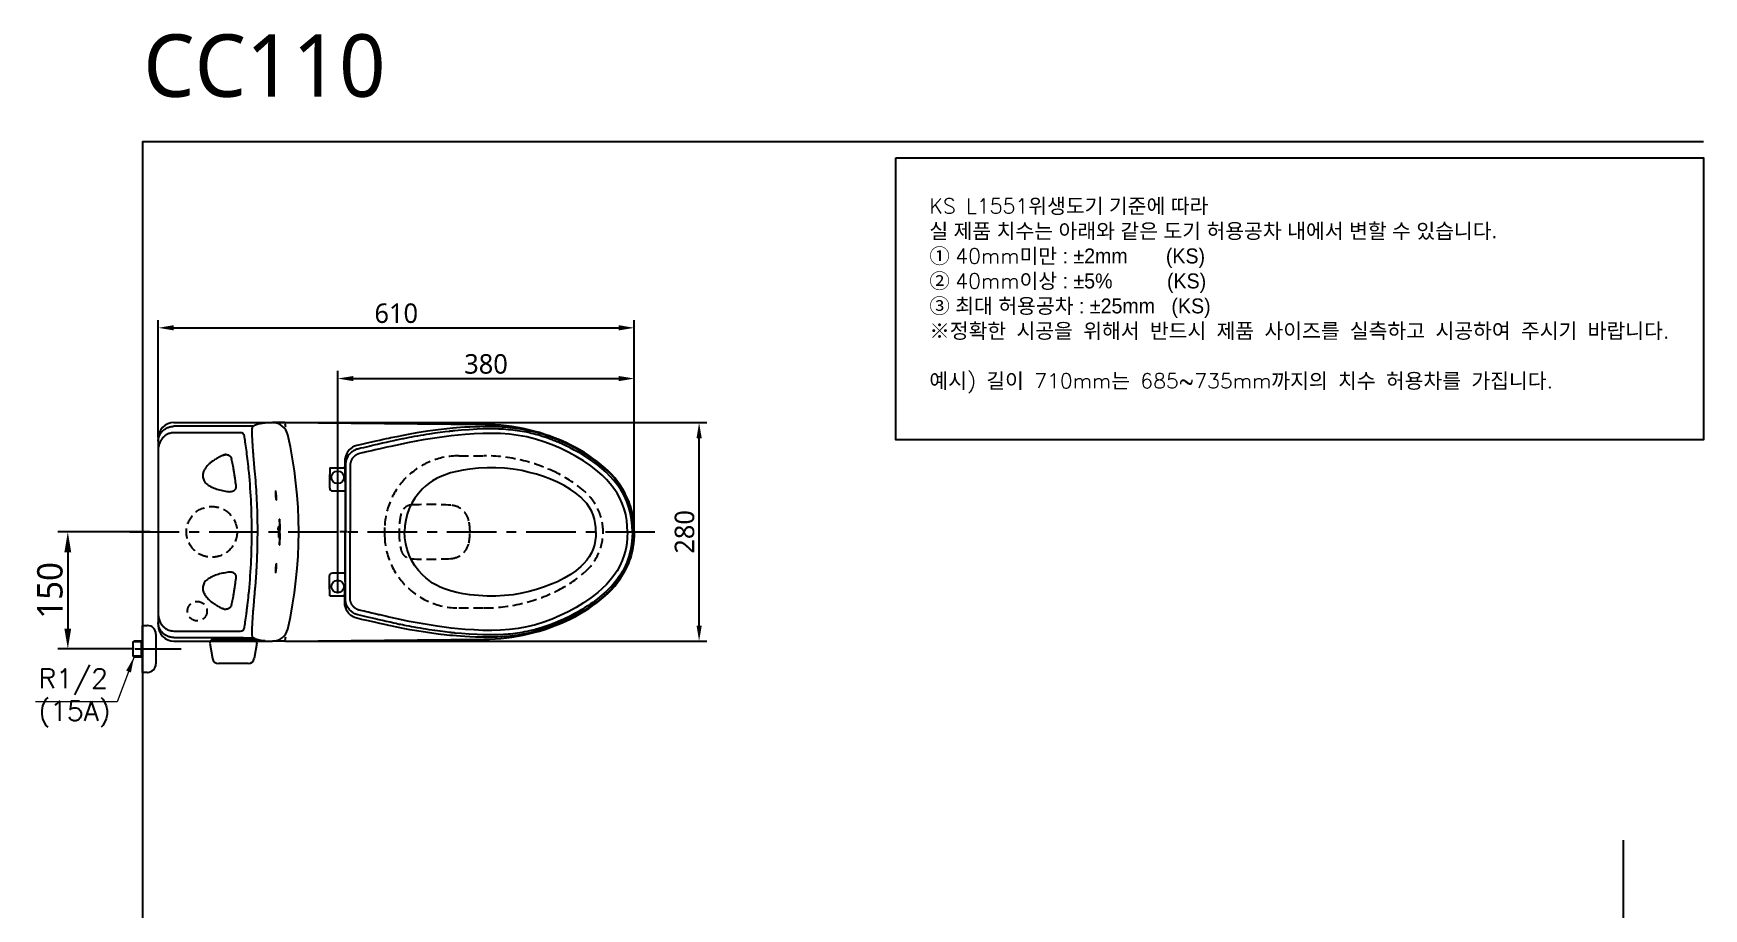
# Model space of a CAD drawing. Header units: millimetres. Extents: x -437 to 1759, y 174 to 2418.
# Drawn here: x -380 to 1759, y 1296 to 2418 of the extents above; entities that cross this region are included whole.
import ezdxf

# ---------------------------------------------------------------- set-up
doc = ezdxf.new("R2010")
doc.units = ezdxf.units.MM
doc.linetypes.add('CENTER', pattern=[50.8, 31.75, -6.35, 6.35, -6.35])
doc.linetypes.add('HIDDEN', pattern=[0.375, 0.25, -0.125])
for name, color, linetype in [('1', 1, 'Continuous'), ('2', 2, 'Continuous'), ('3', 3, 'Continuous'), ('4', 4, 'Continuous'), ('6', 6, 'Continuous'), ('CEN', 1, 'CENTER'), ('CENTER', 2, 'CENTER'), ('FAUCET', 4, 'Continuous')]:
    doc.layers.add(name, color=color, linetype=linetype)
doc.styles.add('GHS', font='romans', dxfattribs={"bigfont": 'ghs'})
doc.styles.add('ROMANS', font='romans', dxfattribs={"height": 10.144927})
doc.styles.get("Standard").update_dxf_attribs({"font": 'NanumGothic.ttf'})
doc.dimstyles.new('ISO-25', dxfattribs={"dimtxt": 20, "dimasz": 20, "dimexe": 3, "dimexo": 1, "dimgap": 5, "dimtad": 1, "dimtoh": 1, "dimdec": 0, "dimtxsty": 'Standard', "dimcen": 0, "dimclrd": 3, "dimclre": 3, "dimclrt": 2, "dimadec": 0, "dimazin": 0, "dimtfac": 1, "dimtdec": 0, "dimtmove": 0, "dimatfit": 3, "dimfxl": 0, "dimarcsym": 0})
doc.dimstyles.get("Standard").update_dxf_attribs({"dimtxt": 2.5, "dimasz": 2, "dimexe": 2, "dimexo": 1, "dimgap": 1.5, "dimtad": 1, "dimdec": 0, "dimlfac": 10, "dimrnd": 0.5, "dimzin": 0, "dimdsep": 46, "dimtxsty": 'Standard', "dimcen": 0, "dimclrt": 2, "dimadec": 0, "dimazin": 0, "dimtfac": 1, "dimtdec": 0, "dimtmove": 0, "dimatfit": 3, "dimfxl": 0, "dimtolj": 1, "dimtzin": 0, "dimarcsym": 0})

# ---------------------------------------------------------------- blocks, each defined once
blk = doc.blocks.new('*D32')
at = {"color": 3, "lineweight": -2}
for p, q in [((-231.1, 1778.9), (-349.4, 1778.9)), ((-336.4, 1752.9), (-336.4, 1654.9)), ((-251.6, 1628.9), (-349.4, 1628.9))]:
    blk.add_line(p, q, dxfattribs=at)
at = {"color": 3}
for points in [[(-340.8, 1752.9), (-332.1, 1752.9), (-336.4, 1778.9)], [(-340.8, 1654.9), (-332.1, 1654.9), (-336.4, 1628.9)]]:
    blk.add_solid(points, dxfattribs=at)
at = {"layer": 'Defpoints', "color": 0}
for p in [(-229.8, 1778.9), (-336.4, 1628.9), (-250.3, 1628.9)]:
    blk.add_point(p, dxfattribs=at)
at = {"color": 2, "insert": (-359.2, 1703.9), "char_height": 32.5, "attachment_point": 5, "rotation": 90}
blk.add_mtext('150', dxfattribs=at)
blk = doc.blocks.new('*D49')
at = {"layer": '3', "color": 3, "lineweight": -2}
for p, q in [((9.4, 1701.9), (9.4, 1985.4)), ((29.4, 1975.4), (369.4, 1975.4)), ((389.4, 1779.9), (389.4, 1985.4))]:
    blk.add_line(p, q, dxfattribs=at)
at = {"layer": '3', "color": 3}
for points in [[(29.4, 1978.7), (29.4, 1972.1), (9.4, 1975.4)], [(369.4, 1978.7), (369.4, 1972.1), (389.4, 1975.4)]]:
    blk.add_solid(points, dxfattribs=at)
at = {"layer": 'Defpoints', "color": 0}
for p in [(389.4, 1975.4), (389.4, 1778.9), (9.4, 1700.9)]:
    blk.add_point(p, dxfattribs=at)
at = {"layer": '3', "color": 2, "insert": (199.4, 1994), "char_height": 25, "attachment_point": 5}
blk.add_mtext('380', dxfattribs=at)
blk = doc.blocks.new('*D50')
at = {"layer": '3', "color": 3, "lineweight": -2}
for p, q in [((-220.6, 1899.9), (-220.6, 2050.4)), ((-200.6, 2040.4), (369.4, 2040.4)), ((389.4, 1779.9), (389.4, 2050.4))]:
    blk.add_line(p, q, dxfattribs=at)
at = {"layer": '3', "color": 3}
for points in [[(-200.6, 2043.8), (-200.6, 2037.1), (-220.6, 2040.4)], [(369.4, 2043.8), (369.4, 2037.1), (389.4, 2040.4)]]:
    blk.add_solid(points, dxfattribs=at)
at = {"layer": 'Defpoints', "color": 0}
for p in [(389.4, 2040.4), (-220.6, 1898.9), (389.4, 1778.9)]:
    blk.add_point(p, dxfattribs=at)
at = {"layer": '3', "color": 2, "insert": (84.4, 2059), "char_height": 25, "attachment_point": 5}
blk.add_mtext('610', dxfattribs=at)
blk = doc.blocks.new('*D52')
at = {"layer": '3', "color": 3, "lineweight": -2}
for p, q in [((-73.1, 1918.9), (482.4, 1918.9)), ((472.4, 1658.9), (472.4, 1898.9)), ((-57.4, 1638.9), (482.4, 1638.9))]:
    blk.add_line(p, q, dxfattribs=at)
at = {"layer": '3', "color": 3}
for points in [[(469.1, 1898.9), (475.8, 1898.9), (472.4, 1918.9)], [(469.1, 1658.9), (475.8, 1658.9), (472.4, 1638.9)]]:
    blk.add_solid(points, dxfattribs=at)
at = {"layer": 'Defpoints', "color": 0}
for p in [(-74.1, 1918.9), (472.4, 1918.9), (-58.4, 1638.9)]:
    blk.add_point(p, dxfattribs=at)
at = {"layer": '3', "color": 2, "insert": (453.8, 1778.9), "char_height": 25, "attachment_point": 5, "rotation": 90}
blk.add_mtext('280', dxfattribs=at)
blk = doc.blocks.new('A$C70F92199')
at = {"color": 2}
for p, q in [((0.3, 216.9), (0, 200.4)), ((0.3, 216.9), (5.3, 216.9)), ((5.3, 216.9), (11.2, 216.9)), ((5.3, 216.9), (11.2, 216.9)), ((11.2, 216.9), (17.4, 216.9)), ((11.2, 216.9), (17.4, 216.9)), ((18, 216.9), (17.4, 216.9)), ((19.5, 224), (19.5, 202.1)), ((0, 200.4), (0.2, 191.4)), ((20.1, 202), (19.5, 202.1)), ((20.3, 199), (20.3, 134.9)), ((4.2, 187.4), (11.2, 187.4)), ((4.2, 187.4), (11.2, 187.4)), ((11.2, 187.4), (20.3, 187.4)), ((11.2, 187.4), (20.3, 187.4)), ((20.3, 70.9), (20.3, 134.9)), ((0, 69.4), (0.2, 78.5)), ((0.3, 52.9), (0, 69.4)), ((4.2, 82.4), (11.2, 82.4)), ((4.2, 82.4), (11.2, 82.4)), ((11.2, 82.4), (20.3, 82.4)), ((11.2, 82.4), (20.3, 82.4)), ((20.1, 67.9), (19.5, 67.8)), ((19.5, 45.9), (19.5, 67.7)), ((0.3, 52.9), (5.3, 52.9)), ((5.3, 52.9), (11.2, 52.9)), ((5.3, 52.9), (11.2, 52.9)), ((11.2, 52.9), (17.4, 52.9)), ((11.2, 52.9), (17.4, 52.9)), ((18, 52.9), (17.4, 52.9))]:
    blk.add_line(p, q, dxfattribs=at)
for points in [[(187, 269.6), (179.9, 269.4), (173.5, 269), (167.8, 268.6), (162.7, 268.2), (158.2, 267.8), (154.4, 267.5), (150.6, 267.1), (146.9, 266.7), (143.2, 266.3), (139.4, 265.8), (125.7, 264), (111.9, 261.8), (103.2, 260.3), (94.6, 258.7), (86.3, 257), (78.6, 255.4), (75.9, 254.8), (72.7, 254.1), (68.9, 253.3), (64.4, 252.3), (59.4, 251.1), (53.9, 249.9), (47.8, 248.5), (41.2, 247), (34.9, 245.5)], [(388.2, 134.9), (387.9, 142.7), (387.1, 150.5), (385.7, 158.4), (383.7, 166.2), (382.4, 170.2), (380.9, 174.1), (379.3, 177.9), (377.4, 181.7), (375.4, 185.5), (373.2, 189.1), (370.8, 192.7), (368.2, 196.2), (364, 201.4), (359.4, 206.5), (354.4, 211.4), (349.1, 216.2), (343.4, 220.8), (337.4, 225.3), (334.5, 227.3), (331.1, 229.5), (327.4, 232), (323.2, 234.5), (318.7, 237.2), (313.6, 239.9), (308.3, 242.7), (300.4, 246.5), (293.1, 249.8), (291.5, 250.4), (290, 251.1), (288.5, 251.7), (287.1, 252.3), (285.6, 252.8), (284.2, 253.4), (282.9, 253.9), (277.6, 255.8), (272.7, 257.4), (268.2, 258.8), (264.1, 259.9), (261.2, 260.7), (258.6, 261.3), (256.2, 261.9), (252.9, 262.6), (249.9, 263.2), (246.9, 263.7), (243.9, 264.2), (240.9, 264.7), (238, 265.1), (235, 265.5), (232, 265.8), (229, 266), (222.9, 266.5), (216.6, 266.8), (210.1, 266.9), (203.4, 267), (196.6, 266.9), (189.2, 266.6), (179.1, 266), (169.2, 265.3), (160.5, 264.5), (159.6, 264.4), (158.6, 264.3), (157.6, 264.2), (156.7, 264.1), (155.7, 264), (154.7, 263.9), (153.8, 263.8), (148.2, 263.1), (141.9, 262.3), (135.1, 261.4), (127.6, 260.3), (124, 259.7), (120.3, 259.1), (116.5, 258.5), (112.6, 257.8), (108.5, 257.1), (105, 256.4), (102.2, 255.9), (98.9, 255.2), (96.4, 254.7), (94.7, 254.4), (93.6, 254.2), (91.5, 253.8), (89.5, 253.3), (87.7, 253), (85.6, 252.5), (82.7, 251.9)], [(381.9, 134.9), (381.6, 142.4), (380.9, 149.8), (379.6, 157.2), (377.7, 164.4), (375.2, 171.4), (372.2, 178.2), (368.6, 184.7), (364.4, 190.8), (359.8, 196.7), (354.8, 202.3), (349.5, 207.6), (343.8, 212.5), (334.9, 219.5), (325.6, 225.9), (315.9, 231.8), (306, 237.2), (295.7, 242.1), (285.3, 246.6), (274.7, 250.6), (263.9, 253.9), (252.9, 256.7), (241.8, 258.7), (230.6, 260.1), (219.3, 260.9), (208, 261.2), (196.6, 261), (185.3, 260.6), (174, 259.8), (155.9, 258), (137.9, 255.7), (120.1, 252.9), (102.3, 249.6), (84.7, 245.9)], [(390.5, 134.9), (390.4, 139.5), (390.1, 145.1), (389.6, 150.1), (388.9, 154.6), (388.1, 158.4), (387.4, 161.7), (386.5, 165), (385.6, 168.1), (384.5, 171.2), (383.4, 174.4), (380.2, 181.4), (376.5, 188.3), (372.2, 194.8), (367.5, 200.9), (361.6, 207.6), (355.3, 213.9), (348.6, 219.7), (341.6, 225.2), (334.4, 230.3), (326.9, 235.1), (319.3, 239.6), (308.3, 245.5), (297.1, 250.8), (285.6, 255.5), (273.9, 259.7), (261.9, 263.1), (255.1, 264.7), (248.3, 266.1), (241.4, 267.2), (234.7, 268.1), (228.4, 268.8), (226.2, 269), (224, 269.1), (221.4, 269.3), (218.3, 269.5), (214.7, 269.6), (210.7, 269.8), (205.3, 269.9), (199.3, 269.9), (192.7, 269.8), (187, 269.6)], [(25.1, 240), (24.2, 239), (23.4, 237.8), (22.5, 236.4), (21.7, 234.8), (20.8, 232.4), (20.1, 229.6), (19.9, 228.4)], [(36.4, 241.2), (35.1, 240.8), (33.8, 240.4), (32.5, 239.8), (31.2, 239.2), (29.9, 238.4), (29, 237.8), (28.2, 237.1), (27.3, 236.4), (26.5, 235.5), (25.6, 234.6), (24.8, 233.6), (23.7, 232), (22.6, 230), (21.6, 227.5), (20.9, 224.8), (20.5, 222.5), (20.5, 220.7)], [(25.5, 240.4), (25.1, 240)], [(28.9, 243.1), (27.2, 241.9), (25.5, 240.4)], [(34.9, 245.5), (32.2, 244.7), (29.6, 243.5), (28.9, 243.1)], [(82.7, 251.9), (77.9, 250.8), (72.8, 249.7), (67.8, 248.5), (61.4, 247), (58.6, 246.4), (55.1, 245.6), (51.1, 244.6), (47.2, 243.7), (43.5, 242.8), (40.2, 242.1), (36.4, 241.2)], [(84.7, 245.9), (82.5, 245.4), (80.6, 245), (78.5, 244.5), (76.1, 244), (73.4, 243.4), (71.7, 243), (69.9, 242.6), (68.3, 242.2), (66.6, 241.8), (65, 241.4), (63, 241), (58.7, 240), (54.2, 238.9), (49.5, 237.9), (47.6, 237.4), (45.7, 237), (44.3, 236.7), (42.1, 236.1), (40.1, 235.7), (38.6, 235.3)], [(17.4, 216.9), (17.8, 216.9), (18.4, 216.9), (19.1, 216.9), (19.5, 216.9)], [(17.4, 216.9), (17.8, 216.9), (18.4, 216.9), (19.1, 216.9), (19.5, 216.9)], [(19.6, 226.5), (19.5, 225.3)], [(19.5, 225.3), (19.5, 224.4)], [(19.5, 224.4), (19.5, 224)], [(19.9, 228.4), (19.6, 226.5)], [(20.5, 220.7), (20.5, 215.3)], [(26.6, 215.2), (26.6, 213.2), (26.6, 211.1), (26.6, 208.8), (26.6, 206.8), (26.6, 204.9), (26.6, 202.7), (26.6, 200.1), (26.6, 197.5), (26.6, 195.4), (26.6, 193.4), (26.6, 191.3), (26.6, 189.1), (26.6, 187.2), (26.6, 185.3), (26.6, 182.4), (26.6, 179.6), (26.6, 177.3), (26.6, 176.4), (26.6, 175.5), (26.6, 174.7), (26.5, 174), (26.5, 173.2), (26.5, 172.5), (26.5, 171.5), (26.5, 169.8), (26.5, 168.1), (26.5, 166.8), (26.5, 164.8), (26.5, 162.9), (26.5, 160.9), (26.5, 158.8), (26.5, 155.8), (26.5, 152.9), (26.5, 149.9), (26.4, 146.5), (26.4, 142.6), (26.4, 138.8), (26.4, 134.9)], [(341.3, 134.9), (341.1, 140.5), (340.6, 146), (339.5, 151.5), (337.9, 156.8), (335.7, 161.9), (332.9, 166.7), (329.7, 171.2), (326.1, 175.4), (322.1, 179.3), (315.7, 184.7), (308.9, 189.5), (300.7, 194.4), (292.1, 198.7), (283.3, 202.4), (274.3, 205.8), (265.2, 208.8), (255.9, 211.3), (246.6, 213.5), (235.5, 215.4), (224.4, 216.6), (213.2, 217.1), (202.1, 217.1), (190.9, 216.5), (179.7, 215.4), (171.4, 214.2), (163.2, 212.6), (155.1, 210.5), (147.2, 207.9), (142, 205.7), (137, 203.3), (132.2, 200.5), (127.6, 197.3), (123.3, 193.9), (119.2, 190.1)], [(20.3, 199), (20.3, 199.4), (20.3, 199.8), (20.3, 200.3), (20.3, 200.7), (20.3, 201.1), (20.2, 201.5), (20.2, 201.7), (20.1, 201.9), (20.1, 202), (20.1, 202)], [(0.2, 191.4), (0.3, 190.4), (0.6, 189.7), (1.4, 188.6), (2.7, 187.7), (4.2, 187.4)], [(119.2, 190.1), (114, 184.4), (109.4, 178.3), (105.4, 171.8), (102.2, 164.8), (99.6, 157.6), (97.8, 150.2), (96.7, 142.6), (96.3, 134.9)], [(119.2, 190.1), (119.2, 190.1), (119.2, 190.1)], [(26.6, 54.7), (26.6, 56.7), (26.6, 58.8), (26.6, 61), (26.6, 63.1), (26.6, 65), (26.6, 67.2), (26.6, 69.8), (26.6, 72.4), (26.6, 74.5), (26.6, 76.5), (26.6, 78.6), (26.6, 80.7), (26.6, 82.7), (26.6, 84.6), (26.6, 87.5), (26.6, 90.2), (26.6, 92.6), (26.6, 93.5), (26.6, 94.4), (26.6, 95.2), (26.5, 95.9), (26.5, 96.7), (26.5, 97.4), (26.5, 98.3), (26.5, 100.1), (26.5, 101.8), (26.5, 103.1), (26.5, 105.1), (26.5, 107), (26.5, 109), (26.5, 111), (26.5, 114.1), (26.5, 117), (26.5, 120), (26.4, 123.4), (26.4, 127.3), (26.4, 131.1), (26.4, 134.9)], [(388.2, 134.9), (387.9, 127.2), (387.1, 119.4), (385.7, 111.5), (383.7, 103.6), (382.4, 99.7), (380.9, 95.8), (379.3, 92), (377.4, 88.2), (375.4, 84.4), (373.2, 80.8), (370.8, 77.2), (368.2, 73.7), (364, 68.5), (359.4, 63.4), (354.4, 58.5), (349.1, 53.7), (343.4, 49.1), (337.4, 44.6), (334.5, 42.6), (331.1, 40.3), (327.4, 37.9), (323.2, 35.4), (318.7, 32.7), (313.6, 29.9), (308.3, 27.2), (300.4, 23.3), (293.1, 20.1), (291.5, 19.4), (290, 18.8), (288.5, 18.2), (287.1, 17.6), (285.6, 17.1), (284.2, 16.5), (282.9, 16), (277.6, 14.1), (272.7, 12.5), (268.2, 11.1), (264.1, 10), (261.2, 9.2), (258.6, 8.5), (256.2, 8), (252.9, 7.3), (249.9, 6.7), (246.9, 6.1), (243.9, 5.6), (240.9, 5.2), (238, 4.8), (235, 4.4), (232, 4.1), (229, 3.8), (222.9, 3.4), (216.6, 3.1), (210.1, 2.9), (203.4, 2.9), (196.6, 3), (189.2, 3.3), (179.1, 3.8), (169.2, 4.6), (160.5, 5.4), (159.6, 5.5), (158.6, 5.6), (157.6, 5.7), (156.7, 5.8), (155.7, 5.9), (154.7, 6), (153.8, 6.1), (148.2, 6.8), (141.9, 7.6), (135.1, 8.5), (127.6, 9.6), (124, 10.2), (120.3, 10.8), (116.5, 11.4), (112.6, 12.1), (108.5, 12.8), (105, 13.5), (102.2, 14), (98.9, 14.6), (96.4, 15.1), (94.7, 15.5), (93.6, 15.7), (91.5, 16.1), (89.5, 16.5), (87.7, 16.9), (85.6, 17.4), (82.7, 18)], [(381.9, 134.9), (381.6, 127.5), (380.9, 120), (379.6, 112.7), (377.7, 105.5), (375.2, 98.5), (372.2, 91.7), (368.6, 85.2), (364.4, 79), (359.8, 73.2), (354.8, 67.6), (349.5, 62.3), (343.8, 57.4), (334.9, 50.4), (325.6, 44), (315.9, 38.1), (306, 32.7), (295.7, 27.8), (285.3, 23.3), (274.7, 19.3), (263.9, 15.9), (252.9, 13.2), (241.8, 11.2), (230.6, 9.8), (219.3, 9), (208, 8.7), (196.6, 8.8), (185.3, 9.3), (174, 10.1), (155.9, 11.8), (137.9, 14.2), (120.1, 17), (102.3, 20.3), (84.7, 24)], [(119.2, 79.8), (114, 85.4), (109.4, 91.6), (105.4, 98.1), (102.2, 105), (99.6, 112.3), (97.8, 119.7), (96.7, 127.3), (96.3, 134.9)], [(341.3, 134.9), (341.1, 129.4), (340.6, 123.8), (339.5, 118.4), (337.9, 113.1), (335.7, 108), (332.9, 103.2), (329.7, 98.7), (326.1, 94.5), (322.1, 90.6), (315.7, 85.2), (308.9, 80.4), (300.7, 75.5), (292.1, 71.2), (283.3, 67.5), (274.3, 64.1), (265.2, 61.1), (255.9, 58.6), (246.6, 56.4), (235.5, 54.5), (224.4, 53.3), (213.2, 52.8), (202.1, 52.8), (190.9, 53.4), (179.7, 54.5), (171.4, 55.7), (163.2, 57.3), (155.1, 59.4), (147.2, 62), (142, 64.2), (137, 66.6), (132.2, 69.4), (127.6, 72.6), (123.3, 76), (119.2, 79.8)], [(390.5, 134.9), (390.4, 130.4), (390.1, 124.8), (389.6, 119.8), (388.9, 115.3), (388.1, 111.5), (387.4, 108.2), (386.5, 104.9), (385.6, 101.8), (384.5, 98.7), (383.4, 95.5), (380.2, 88.5), (376.5, 81.6), (372.2, 75.1), (367.5, 68.9), (361.6, 62.3), (355.3, 56), (348.6, 50.2), (341.6, 44.7), (334.4, 39.6), (326.9, 34.8), (319.3, 30.3), (308.3, 24.4), (297.1, 19.1), (285.6, 14.4), (273.9, 10.2), (261.9, 6.8), (255.1, 5.2), (248.3, 3.8), (241.4, 2.7), (234.7, 1.8), (228.4, 1.1), (226.2, 0.9), (224, 0.8), (221.4, 0.6), (218.3, 0.4), (214.7, 0.2), (210.7, 0.1), (205.3, 0), (199.3, 0), (192.7, 0.1), (187, 0.2)], [(0.2, 78.5), (0.3, 79.5), (0.6, 80.2), (1.4, 81.3), (2.7, 82.2), (4.2, 82.4)], [(20.3, 70.9), (20.3, 70.5), (20.3, 70), (20.3, 69.6), (20.3, 69.1), (20.3, 68.7), (20.2, 68.4), (20.2, 68.2), (20.1, 68), (20.1, 67.9), (20.1, 67.9)], [(119.2, 79.8), (119.2, 79.8), (119.2, 79.8)], [(17.4, 52.9), (17.8, 52.9), (18.4, 52.9), (19.1, 52.9), (19.5, 52.9)], [(17.4, 52.9), (17.8, 52.9), (18.4, 52.9), (19.1, 52.9), (19.5, 52.9)], [(19.5, 45.5), (19.5, 45.9)], [(19.5, 44.6), (19.5, 45.5)], [(19.6, 43.4), (19.5, 44.6)], [(19.9, 41.5), (19.6, 43.4)], [(20.5, 49.2), (20.5, 54.6)], [(36.4, 28.7), (35.1, 29.1), (33.8, 29.5), (32.5, 30.1), (31.2, 30.7), (29.9, 31.5), (29, 32.1), (28.2, 32.8), (27.3, 33.5), (26.5, 34.4), (25.6, 35.3), (24.8, 36.3), (23.7, 37.9), (22.6, 39.9), (21.6, 42.4), (20.9, 45.1), (20.5, 47.3), (20.5, 49.2)], [(25.1, 29.9), (24.2, 30.9), (23.4, 32.1), (22.5, 33.5), (21.7, 35), (20.8, 37.5), (20.1, 40.3), (19.9, 41.5)], [(25.5, 29.5), (25.1, 29.9)], [(28.9, 26.8), (27.2, 28), (25.5, 29.5)], [(34.9, 24.3), (32.2, 25.2), (29.6, 26.4), (28.9, 26.8)], [(187, 0.2), (179.9, 0.5), (173.5, 0.9), (167.8, 1.3), (162.7, 1.7), (158.2, 2), (154.4, 2.4), (150.6, 2.8), (146.9, 3.2), (143.2, 3.6), (139.4, 4.1), (125.7, 5.9), (111.9, 8.1), (103.2, 9.6), (94.6, 11.2), (86.3, 12.9), (78.6, 14.5), (75.9, 15.1), (72.7, 15.8), (68.9, 16.6), (64.4, 17.6), (59.4, 18.7), (53.9, 20), (47.8, 21.4), (41.2, 22.9), (34.9, 24.3)], [(82.7, 18), (77.9, 19.1), (72.8, 20.2), (67.8, 21.4), (61.4, 22.9), (58.6, 23.5), (55.1, 24.3), (51.1, 25.3), (47.2, 26.2), (43.5, 27), (40.2, 27.8), (36.4, 28.7)], [(84.7, 24), (82.5, 24.5), (80.6, 24.9), (78.5, 25.4), (76.1, 25.9), (73.4, 26.5), (71.7, 26.9), (69.9, 27.3), (68.3, 27.7), (66.6, 28.1), (65, 28.5), (63, 28.9), (58.7, 29.9), (54.2, 30.9), (49.5, 32), (47.6, 32.5), (45.7, 32.9), (44.3, 33.2), (42.1, 33.8), (40.1, 34.2), (38.6, 34.6)]]:
    blk.add_lwpolyline(points, dxfattribs=at)
for points in [[(20.5, 215.3), (20.5, 213.7), (20.5, 210.4), (20.4, 204.7), (20.4, 199.6), (20.4, 195.1), (20.4, 191.1), (20.4, 187.5), (20.4, 184.3), (20.4, 181.4), (20.4, 178.7), (20.5, 176.3), (20.5, 174.2), (20.5, 172.4), (20.5, 170.6), (20.5, 168.8), (20.5, 166.8), (20.5, 164.4), (20.5, 161.7), (20.5, 158.8), (20.5, 155.7), (20.5, 152.2), (20.5, 148.5), (20.5, 144.4), (20.5, 139.9), (20.5, 136.6), (20.5, 134.9)], [(38.6, 235.3), (38.3, 235.2), (37.7, 235.1), (36.8, 234.8), (35.9, 234.4), (35.1, 234), (34.2, 233.5), (33.4, 233), (32.6, 232.5), (31.9, 231.8), (31.2, 231.2), (30.5, 230.5), (29.9, 229.8), (29.3, 229), (28.8, 228.2), (28.3, 227.3), (27.8, 226.4), (27.5, 225.5), (27.2, 224.6), (26.9, 223.6), (26.7, 222.6), (26.6, 221.6), (26.6, 221), (26.6, 220.7)], [(26.6, 220.7), (26.6, 220), (26.6, 218.7), (26.6, 216.9), (26.6, 215.8), (26.6, 215.2)], [(19.5, 202.1), (19.5, 202.1), (19.5, 202.1), (19.5, 202.1)], [(20.5, 54.6), (20.5, 56.2), (20.5, 59.5), (20.4, 65.2), (20.4, 70.3), (20.4, 74.8), (20.4, 78.8), (20.4, 82.3), (20.4, 85.6), (20.4, 88.5), (20.4, 91.1), (20.5, 93.6), (20.5, 95.7), (20.5, 97.5), (20.5, 99.3), (20.5, 101.1), (20.5, 103.1), (20.5, 105.5), (20.5, 108.1), (20.5, 111), (20.5, 114.2), (20.5, 117.6), (20.5, 121.4), (20.5, 125.5), (20.5, 130), (20.5, 133.2), (20.5, 134.9)], [(19.5, 67.7), (19.5, 67.7), (19.5, 67.7), (19.5, 67.8)], [(26.6, 49.2), (26.6, 49.9), (26.6, 51.2), (26.6, 53), (26.6, 54.1), (26.6, 54.7)], [(38.6, 34.6), (38.3, 34.6), (37.7, 34.8), (36.8, 35.1), (35.9, 35.5), (35.1, 35.9), (34.2, 36.3), (33.4, 36.9), (32.6, 37.4), (31.9, 38), (31.2, 38.7), (30.5, 39.4), (29.9, 40.1), (29.3, 40.9), (28.8, 41.7), (28.3, 42.6), (27.8, 43.5), (27.5, 44.4), (27.2, 45.3), (26.9, 46.3), (26.7, 47.2), (26.6, 48.2), (26.6, 48.9), (26.6, 49.2)]]:
    blk.add_open_spline(points, degree=3, dxfattribs=at)
at = {"layer": 'CEN', "color": 2, "ltscale": 20}
blk.add_line((22.9, 134.9), (13.3, 134.9), dxfattribs=at)

msp = doc.modelspace()

# ---------------------------------------------------------------- linework, layer by layer
at = {"layer": '1', "color": 7, "linetype": 'Continuous'}
for p, q in [((-66.1, 1785.5), (-66.3, 1785.5)), ((-65.4, 1795.4), (-65.6, 1795.4)), ((-66.3, 1772.3), (-66.1, 1772.3))]:
    msp.add_line(p, q, dxfattribs=at)
at = {"layer": '1', "color": 4}
msp.add_line((-250.3, 1628.9), (-191, 1628.9), dxfattribs=at)
at = {"layer": '1', "color": 7, "linetype": 'Continuous'}
for centre, start, end in [((-115.1, 1901), 9.165, 90), ((-115.1, 1656.7), 269.9264, 350.9689)]:
    msp.add_arc(centre, 5, start, end, dxfattribs=at)
for points, weights, degree in [([(-220.6, 1895), (-219.8, 1914.2), (-200.7, 1914.2)], [0.983881397967, 0.716128169196, 1], 2), ([(-137.1, 1877.3), (-136.8, 1877.4), (-136.4, 1877.5), (-136, 1877.6)], [0.999999997041, 0.999999997139, 0.999999997228, 0.999999997306], 3), ([(-200.7, 1643.5), (-219.8, 1643.6), (-220.6, 1662.7)], [1, 0.716128220569, 0.983881397006], 2)]:
    msp.add_rational_spline(points, weights, degree=degree, dxfattribs=at)
for points, knots in [([(-200.7, 1905.9), (-201.6, 1905.9), (-203.3, 1905.8), (-205.7, 1905.2), (-207.7, 1904.5), (-209.6, 1903.6), (-211.4, 1902.5), (-213.2, 1901.1), (-215.3, 1899), (-217.4, 1896.1), (-219.2, 1892.4), (-220.3, 1888.4), (-220.6, 1885.7), (-220.6, 1884.4)], [0, 0, 0, 0, 0.08384, 0.158844, 0.225735, 0.283771, 0.350792, 0.421313, 0.496698, 0.619395, 0.750106, 0.877561, 1, 1, 1, 1]), ([(-115.1, 1906), (-117.1, 1906), (-120.7, 1906), (-125.7, 1906), (-129.8, 1906), (-133.2, 1906), (-136, 1906), (-139.9, 1906), (-144.7, 1906), (-149.5, 1906), (-152.9, 1906), (-155.4, 1906), (-158.4, 1906), (-162.1, 1906), (-166.6, 1906), (-171.8, 1905.9), (-177.9, 1905.9), (-184.8, 1905.9), (-192.5, 1905.9), (-197.8, 1905.9), (-200.7, 1905.9)], [0, 0, 0, 0, 0.068013, 0.126217, 0.174614, 0.213203, 0.244485, 0.275368, 0.348102, 0.414998, 0.442215, 0.468552, 0.502444, 0.545633, 0.598119, 0.659901, 0.730981, 0.811357, 0.90103, 1, 1, 1, 1]), ([(-97.2, 1860.7), (-97.3, 1862), (-97.5, 1864.5), (-97.8, 1868.1), (-98, 1871.4), (-98.3, 1874.4), (-98.5, 1877.1), (-98.7, 1879.5), (-99, 1884.3), (-99.5, 1891), (-100, 1898.9), (-100.2, 1905.2), (-100.2, 1909.5), (-100, 1912.2), (-99.7, 1913.8), (-99.4, 1914.2), (-99.2, 1914.4)], [0, 0, 0, 0, 0.044141, 0.085748, 0.124657, 0.160729, 0.193847, 0.223914, 0.250851, 0.381517, 0.500583, 0.627771, 0.750378, 0.833116, 0.91648, 1, 1, 1, 1]), ([(-99.2, 1914.4), (-98.5, 1914.8), (-97.2, 1915.6), (-95.2, 1916.4), (-93.3, 1917.1), (-91.5, 1917.6), (-89.9, 1918), (-88.4, 1918.2), (-86.3, 1918.5), (-84.7, 1918.6), (-83.5, 1918.7)], [0, 0, 0, 0, 0.142413, 0.27477, 0.397062, 0.509269, 0.611377, 0.70338, 0.785276, 1, 1, 1, 1]), ([(-104.7, 1859.5), (-105.1, 1864.1), (-105.6, 1868.4), (-106.6, 1876.6), (-107.1, 1880.5), (-108.1, 1887.8), (-108.6, 1891.1), (-109.4, 1897), (-109.8, 1899.6), (-110.2, 1901.8)], [0, 0, 0, 0, 0.25, 0.25, 0.5, 0.5, 0.75, 0.75, 1, 1, 1, 1]), ([(-146.8, 1872.3), (-148.3, 1871.4), (-150.7, 1869.8), (-154, 1867.2), (-156.6, 1864.8), (-159.1, 1862), (-160.4, 1860), (-161.1, 1858.9)], [0, 0, 0, 0, 0.264302, 0.438989, 0.64662, 0.799345, 1, 1, 1, 1]), ([(-137.6, 1877.1), (-137.7, 1877.1), (-138.2, 1876.9), (-139.3, 1876.4), (-140.8, 1875.6), (-142.4, 1874.8), (-143.7, 1874.1), (-144.9, 1873.4), (-145.8, 1872.9), (-146.3, 1872.6), (-146.4, 1872.6)], [0, 0, 0, 0, 0.061811, 0.169176, 0.357244, 0.558566, 0.690955, 0.817905, 0.96307, 1, 1, 1, 1]), ([(-137.9, 1877), (-137.8, 1877), (-137.6, 1877.1), (-137.5, 1877.2), (-137.4, 1877.2)], [0, 0, 0, 0, 0.427769, 1, 1, 1, 1]), ([(-124.3, 1861.2), (-124.6, 1862.5), (-125.1, 1865), (-125.9, 1868.7), (-126.5, 1871.1), (-126.8, 1872.3)], [0, 0, 0, 0, 0.332813, 0.665883, 1, 1, 1, 1]), ([(-161.1, 1858.9), (-161.5, 1858.2), (-162.1, 1857.1), (-162.8, 1855.2), (-163.4, 1853.1), (-163.6, 1850.6), (-163.1, 1846.9), (-161, 1842.5), (-156.4, 1838.5), (-150.5, 1835.4), (-143.7, 1833.1), (-137.6, 1831.7), (-132.7, 1830.8), (-130.2, 1830.5), (-129, 1830.3)], [0, 0, 0, 0, 0.040237, 0.078207, 0.113934, 0.169295, 0.222969, 0.331924, 0.448727, 0.576328, 0.713523, 0.856202, 0.933781, 1, 1, 1, 1]), ([(-121.1, 1839.5), (-121.3, 1841.3), (-121.7, 1845), (-122.4, 1850.4), (-123.3, 1855.8), (-124, 1859.4), (-124.3, 1861.2)], [0, 0, 0, 0, 0.246549, 0.495232, 0.746297, 1, 1, 1, 1]), ([(-104.7, 1698.2), (-102.1, 1723.5), (-100.6, 1752), (-100.6, 1805.7), (-102.1, 1834.3), (-104.7, 1859.5)], [0, 0, 0, 0, 0.5, 0.5, 1, 1, 1, 1]), ([(-97.2, 1697.1), (-96.9, 1699.7), (-96.4, 1704.9), (-95.7, 1712.9), (-95.1, 1720.8), (-94.6, 1728.8), (-94.1, 1736.7), (-93.8, 1744.6), (-93.5, 1755), (-93.3, 1762.9), (-93.2, 1770.8), (-93.1, 1781.4), (-93.2, 1794.6), (-93.7, 1810.5), (-94.5, 1829), (-95.7, 1844.9), (-96.6, 1855.4), (-97.2, 1860.7)], [0, 0, 0, 0, 0.051812, 0.103049, 0.153765, 0.20402, 0.253872, 0.303382, 0.352612, 0.401622, 0.450475, 0.499235, 0.59715, 0.695687, 0.79535, 0.89663, 1, 1, 1, 1]), ([(-121.1, 1839.5), (-120.9, 1838.2), (-120.9, 1836.8), (-121.3, 1835), (-121.5, 1834.4), (-122, 1833.3), (-122.3, 1832.8), (-123.4, 1831.4), (-124.4, 1830.8), (-126.6, 1830.1), (-127.8, 1830.1), (-129, 1830.3)], [0, 0, 0, 0, 0.25, 0.25, 0.375, 0.375, 0.5, 0.5, 0.75, 0.75, 1, 1, 1, 1]), ([(-70.3, 1831.4), (-70.4, 1831.4), (-70.5, 1830.7), (-70.5, 1828.5), (-70.5, 1826.9), (-70.2, 1823.8), (-70, 1822.2), (-69.6, 1820), (-69.4, 1819.4), (-69.3, 1819.4)], [0, 0, 0, 0, 0.25, 0.25, 0.5, 0.5, 0.75, 0.75, 1, 1, 1, 1]), ([(-69.3, 1819.4), (-69.1, 1819.4), (-69, 1820), (-69, 1822.2), (-69, 1823.8), (-69.3, 1827), (-69.5, 1828.5), (-69.9, 1830.7), (-70.1, 1831.4), (-70.3, 1831.4)], [0, 0, 0, 0, 0.25, 0.25, 0.5, 0.5, 0.75, 0.75, 1, 1, 1, 1]), ([(-66.7, 1781.5), (-66.7, 1781.9), (-66.7, 1782.4), (-66.7, 1783.2), (-66.7, 1783.6), (-66.6, 1784.3), (-66.6, 1784.6), (-66.5, 1785.1), (-66.5, 1785.3), (-66.4, 1785.4), (-66.4, 1785.5), (-66.3, 1785.5)], [0, 0, 0, 0, 0.213743, 0.213743, 0.427468, 0.427468, 0.641491, 0.641491, 0.856303, 0.856303, 1, 1, 1, 1]), ([(-65.9, 1784.9), (-66, 1785.1), (-66, 1785.3), (-66.1, 1785.5), (-66.2, 1785.5), (-66.2, 1785.3), (-66.3, 1785.2), (-66.4, 1784.8), (-66.4, 1784.5), (-66.4, 1783.8), (-66.5, 1783.4), (-66.5, 1782.6), (-66.5, 1782.2), (-66.5, 1781.6), (-66.5, 1781.5), (-66.5, 1781.5)], [0, 0, 0, 0, 0.162132, 0.162132, 0.324257, 0.324257, 0.486453, 0.486453, 0.648271, 0.648271, 0.809429, 0.809429, 0.969938, 0.969938, 1, 1, 1, 1]), ([(-66.5, 1776.3), (-66.5, 1775.8), (-66.5, 1775.4), (-66.5, 1774.5), (-66.5, 1774.1), (-66.4, 1773.4), (-66.4, 1773.1), (-66.3, 1772.6), (-66.3, 1772.5), (-66.2, 1772.3), (-66.1, 1772.2), (-66.1, 1772.3), (-66, 1772.5), (-66, 1772.7), (-66, 1772.8), (-65.9, 1772.8)], [0, 0, 0, 0, 0.16017, 0.16017, 0.320327, 0.320327, 0.480707, 0.480707, 0.641678, 0.641678, 0.803332, 0.803332, 0.965478, 0.965478, 1, 1, 1, 1]), ([(-65.3, 1780), (-65.3, 1780.5), (-65.3, 1780.9), (-65.4, 1781.7), (-65.4, 1782.1), (-65.5, 1782.3)], [0, 0, 0, 0, 0.500029, 0.500029, 1, 1, 1, 1]), ([(-65.5, 1775.4), (-65.4, 1775.7), (-65.4, 1776), (-65.3, 1776.8), (-65.3, 1777.2), (-65.3, 1777.7)], [0, 0, 0, 0, 0.499971, 0.499971, 1, 1, 1, 1]), ([(-65.4, 1795.4), (-65.4, 1795.4), (-65.4, 1795.4), (-65.4, 1795.1), (-65.4, 1794.9), (-65.4, 1794.4), (-65.4, 1794.1), (-65.4, 1793.9)], [0, 0, 0, 0, 0.272956, 0.272956, 0.636516, 0.636516, 1, 1, 1, 1]), ([(-65.4, 1793.9), (-65.3, 1792.6), (-65.2, 1791.4), (-65, 1788.8), (-64.9, 1787.4), (-64.8, 1785.2), (-64.8, 1784.5), (-64.8, 1783), (-64.9, 1782.3), (-65, 1780.7), (-65.2, 1780.3), (-65.3, 1780)], [0, 0, 0, 0, 0.25, 0.25, 0.5, 0.5, 0.625, 0.625, 0.75, 0.75, 1, 1, 1, 1]), ([(-65.4, 1762.3), (-65.3, 1762.3), (-65.3, 1762.3), (-65.3, 1762.4), (-65.3, 1762.5), (-65.3, 1762.8), (-65.2, 1763.2), (-65.2, 1763.6), (-65.1, 1764.4), (-65.1, 1764.8), (-65, 1765.6), (-65, 1766), (-64.9, 1766.8), (-64.9, 1767.2), (-64.8, 1767.9), (-64.8, 1768.3), (-64.8, 1769), (-64.8, 1769.3), (-64.7, 1770), (-64.7, 1770.3), (-64.7, 1771), (-64.7, 1771.3), (-64.7, 1772), (-64.7, 1772.3), (-64.6, 1772.9), (-64.6, 1773.3), (-64.6, 1773.7), (-64.6, 1773.9), (-64.6, 1774.2), (-64.6, 1774.3), (-64.6, 1774.8), (-64.7, 1775.1), (-64.7, 1775.7), (-64.7, 1776), (-64.7, 1776.5), (-64.7, 1776.7), (-64.8, 1777.2), (-64.8, 1777.4), (-64.8, 1777.8), (-64.8, 1778), (-64.9, 1778.4), (-64.9, 1778.5), (-65, 1778.7), (-65, 1778.8), (-65, 1778.9)], [0, 0, 0, 0, 0.004346, 0.004346, 0.045357, 0.045357, 0.045357, 0.122931, 0.122931, 0.195691, 0.195691, 0.263881, 0.263881, 0.327787, 0.327787, 0.387763, 0.387763, 0.444219, 0.444219, 0.497642, 0.497642, 0.548597, 0.548597, 0.597735, 0.597735, 0.645707, 0.645707, 0.66942, 0.66942, 0.693046, 0.693046, 0.740194, 0.740194, 0.787242, 0.787242, 0.83412, 0.83412, 0.880803, 0.880803, 0.927447, 0.927447, 0.974433, 0.974433, 1, 1, 1, 1]), ([(-65.3, 1777.7), (-65.2, 1777.4), (-65, 1777), (-64.9, 1775.4), (-64.8, 1774.7), (-64.8, 1773.3), (-64.8, 1772.5), (-64.9, 1770.3), (-65, 1769), (-65.2, 1766.3), (-65.3, 1765.1), (-65.4, 1763.9)], [0, 0, 0, 0, 0.25, 0.25, 0.375, 0.375, 0.5, 0.5, 0.75, 0.75, 1, 1, 1, 1]), ([(-65, 1778.9), (-65, 1778.9), (-65, 1779), (-64.9, 1779.2), (-64.9, 1779.4), (-64.8, 1779.7), (-64.8, 1779.9), (-64.8, 1780.3), (-64.8, 1780.5), (-64.7, 1781), (-64.7, 1781.2), (-64.7, 1781.8), (-64.7, 1782.1), (-64.7, 1782.6), (-64.6, 1782.9), (-64.6, 1783.4), (-64.6, 1783.5), (-64.6, 1783.8), (-64.6, 1784), (-64.6, 1784.5), (-64.6, 1784.8), (-64.7, 1785.4), (-64.7, 1785.7), (-64.7, 1786.4), (-64.7, 1786.7), (-64.7, 1787.4), (-64.7, 1787.7), (-64.8, 1788.4), (-64.8, 1788.7), (-64.8, 1789.5), (-64.8, 1789.8), (-64.9, 1790.5), (-64.9, 1790.9), (-65, 1791.7), (-65, 1792.1), (-65.1, 1792.9), (-65.1, 1793.3), (-65.2, 1794.1), (-65.2, 1794.5), (-65.3, 1795)], [0, 0, 0, 0, 0.026782, 0.026782, 0.076, 0.076, 0.12486, 0.12486, 0.173761, 0.173761, 0.222867, 0.222867, 0.27215, 0.27215, 0.321538, 0.321538, 0.346286, 0.346286, 0.371127, 0.371127, 0.421377, 0.421377, 0.472851, 0.472851, 0.526226, 0.526226, 0.582188, 0.582188, 0.641326, 0.641326, 0.704151, 0.704151, 0.771094, 0.771094, 0.842524, 0.842524, 0.918741, 0.918741, 1, 1, 1, 1]), ([(-65.4, 1763.9), (-65.4, 1763.6), (-65.4, 1763.4), (-65.4, 1762.9), (-65.4, 1762.6), (-65.4, 1762.4), (-65.4, 1762.3), (-65.4, 1762.3)], [0, 0, 0, 0, 0.375414, 0.375414, 0.750906, 0.750906, 1, 1, 1, 1]), ([(-69.3, 1738.4), (-69.4, 1738.4), (-69.6, 1737.7), (-70, 1735.5), (-70.2, 1734), (-70.5, 1730.8), (-70.5, 1729.3), (-70.5, 1727), (-70.4, 1726.4), (-70.3, 1726.4)], [0, 0, 0, 0, 0.25, 0.25, 0.5, 0.5, 0.75, 0.75, 1, 1, 1, 1]), ([(-70.3, 1726.4), (-70.1, 1726.4), (-69.9, 1727), (-69.5, 1729.2), (-69.3, 1730.8), (-69, 1733.9), (-69, 1735.5), (-69, 1737.7), (-69.1, 1738.4), (-69.3, 1738.4)], [0, 0, 0, 0, 0.25, 0.25, 0.5, 0.5, 0.75, 0.75, 1, 1, 1, 1]), ([(-129, 1727.4), (-130.2, 1727.2), (-132.7, 1726.9), (-137.6, 1726), (-143.7, 1724.6), (-150.5, 1722.3), (-156.4, 1719.2), (-161, 1715.2), (-163.1, 1710.8), (-163.6, 1707.1), (-163.3, 1704.3), (-162.5, 1701.5), (-161.6, 1699.8), (-161.1, 1698.9)], [0, 0, 0, 0, 0.066222, 0.143809, 0.286498, 0.423703, 0.551313, 0.668124, 0.777088, 0.830761, 0.886131, 0.940524, 1, 1, 1, 1]), ([(-124.3, 1696.5), (-124, 1698.3), (-123.3, 1701.9), (-122.4, 1707.3), (-121.7, 1712.7), (-121.3, 1716.4), (-121.1, 1718.2)], [0, 0, 0, 0, 0.253703, 0.504768, 0.753451, 1, 1, 1, 1]), ([(-161.1, 1698.9), (-160.8, 1698.3), (-160.1, 1697.1), (-158.9, 1695.6), (-157.9, 1694.3), (-156.3, 1692.6), (-154, 1690.5), (-150.7, 1687.9), (-148.2, 1686.3), (-146.7, 1685.4)], [0, 0, 0, 0, 0.1062, 0.200093, 0.281988, 0.352341, 0.559253, 0.733351, 1, 1, 1, 1]), ([(-126.8, 1685.4), (-126.5, 1686.6), (-125.9, 1689), (-125.1, 1692.7), (-124.6, 1695.2), (-124.3, 1696.5)], [0, 0, 0, 0, 0.334117, 0.667187, 1, 1, 1, 1]), ([(-110.2, 1655.9), (-109.8, 1658.1), (-109.4, 1660.7), (-108.6, 1666.6), (-108.1, 1669.9), (-107.4, 1675.4), (-107.1, 1677.3), (-106.6, 1681.2), (-106.4, 1683.2), (-105.6, 1689.3), (-105.1, 1693.7), (-104.7, 1698.2)], [0, 0, 0, 0, 0.25, 0.25, 0.5, 0.5, 0.625, 0.625, 0.75, 0.75, 1, 1, 1, 1]), ([(-99.2, 1643.3), (-99.3, 1643.4), (-99.5, 1643.6), (-99.7, 1644.1), (-99.8, 1644.8), (-100, 1645.7), (-100.1, 1646.7), (-100.2, 1648.8), (-100.2, 1652.6), (-100, 1658.9), (-99.5, 1666.8), (-99, 1674.5), (-98.4, 1681.9), (-97.8, 1688.8), (-97.4, 1694.2), (-97.2, 1697.1)], [0, 0, 0, 0, 0.041997, 0.084017, 0.126, 0.167887, 0.209619, 0.251135, 0.373779, 0.50106, 0.620031, 0.750664, 0.817979, 0.901587, 1, 1, 1, 1]), ([(-220.6, 1673.4), (-220.6, 1672.3), (-220.4, 1670.4), (-219.8, 1667.8), (-219, 1665.1), (-217.8, 1662.4), (-216.3, 1660), (-214.7, 1658.2), (-213.2, 1656.6), (-211.4, 1655.2), (-209.2, 1653.9), (-206.8, 1652.8), (-203.9, 1652), (-201.8, 1651.8), (-200.7, 1651.8)], [0, 0, 0, 0, 0.093506, 0.177312, 0.252164, 0.35397, 0.449354, 0.509859, 0.573419, 0.653374, 0.725189, 0.806926, 0.89795, 1, 1, 1, 1]), ([(-146.4, 1685.2), (-146.3, 1685.1), (-145.8, 1684.8), (-145, 1684.4), (-144, 1683.8), (-142.9, 1683.2), (-141.9, 1682.7), (-140.9, 1682.1), (-139.6, 1681.5), (-138.5, 1681), (-137.7, 1680.7), (-137.5, 1680.6)], [0, 0, 0, 0, 0.051412, 0.166452, 0.28753, 0.406493, 0.515509, 0.628121, 0.75745, 0.92833, 1, 1, 1, 1]), ([(-137.4, 1680.5), (-137.4, 1680.5), (-137.6, 1680.6), (-137.7, 1680.7), (-137.9, 1680.7)], [0, 0, 0, 0, 0.284739, 1, 1, 1, 1]), ([(-126.8, 1685.4), (-127, 1684.4), (-127.3, 1683.4), (-128.2, 1682.1), (-128.5, 1681.8), (-129.3, 1681.1), (-129.8, 1680.8), (-131.2, 1680), (-132.4, 1679.8), (-133.6, 1679.7), (-133.6, 1679.7), (-133.6, 1679.7)], [0, 0, 0, 0, 0.332081, 0.332081, 0.498122, 0.498122, 0.664162, 0.664162, 0.996243, 0.996243, 1, 1, 1, 1]), ([(-200.7, 1651.8), (-198.7, 1651.8), (-195.1, 1651.8), (-190.2, 1651.8), (-186, 1651.8), (-182.6, 1651.8), (-179.8, 1651.8), (-175.9, 1651.8), (-171.1, 1651.8), (-166.3, 1651.8), (-162.9, 1651.8), (-160.4, 1651.8), (-157.4, 1651.8), (-153.7, 1651.8), (-149.2, 1651.7), (-144, 1651.7), (-137.9, 1651.7), (-131, 1651.7), (-123.3, 1651.7), (-118, 1651.7), (-115.1, 1651.7)], [0, 0, 0, 0, 0.068013, 0.126217, 0.174614, 0.213203, 0.244485, 0.275368, 0.348102, 0.414998, 0.442215, 0.468552, 0.502444, 0.545633, 0.598119, 0.659901, 0.730981, 0.811357, 0.90103, 1, 1, 1, 1]), ([(-83.6, 1639.1), (-84.7, 1639.1), (-87, 1639.3), (-90.7, 1639.9), (-94.8, 1641), (-97.7, 1642.5), (-99.2, 1643.3)], [0, 0, 0, 0, 0.211042, 0.419505, 0.682543, 1, 1, 1, 1])]:
    msp.add_open_spline(points, degree=3, knots=knots, dxfattribs=at)
for points, degree in [([(-99.2, 1914.4), (-133, 1914.3), (-166.9, 1914.3), (-200.7, 1914.2)], 3), ([(-146.7, 1872.4), (-146.7, 1872.4), (-146.7, 1872.4), (-146.8, 1872.3)], 3), ([(-133.5, 1877.9), (-136.1, 1878), (-138.2, 1876.7)], 2), ([(-70.5, 1831.4), (-70.3, 1831.4)], 1), ([(-69.5, 1819.4), (-69.3, 1819.4)], 1), ([(-66.7, 1781.5), (-66.5, 1781.5)], 1), ([(-66.7, 1776.3), (-66.5, 1776.3)], 1), ([(-66.5, 1781.5), (-66.5, 1779.7), (-66.5, 1778), (-66.5, 1776.3)], 3), ([(-65.5, 1782.3), (-65.6, 1783.2), (-65.8, 1784.1), (-65.9, 1784.9)], 3), ([(-65.6, 1793.9), (-65.4, 1793.9)], 1), ([(-65.3, 1795), (-65.3, 1795.2), (-65.3, 1795.3), (-65.3, 1795.4)], 3), ([(-65.9, 1772.8), (-65.8, 1773.7), (-65.6, 1774.5), (-65.5, 1775.4)], 3), ([(-65.6, 1763.9), (-65.4, 1763.9)], 1), ([(-65.6, 1762.3), (-65.4, 1762.3)], 1), ([(-69.5, 1738.4), (-69.3, 1738.4)], 1), ([(-138.2, 1681), (-136.1, 1679.7), (-133.6, 1679.8)], 2), ([(-137.8, 1680.8), (-137.6, 1680.7), (-137.3, 1680.6), (-137.1, 1680.5)], 3), ([(-200.7, 1643.5), (-166.9, 1643.5), (-133, 1643.4), (-99.2, 1643.3)], 3)]:
    msp.add_open_spline(points, degree=degree, dxfattribs=at)
for points, weights, knots in [([(-135.6, 1877.7), (-135, 1877.9), (-134.3, 1878), (-133, 1878), (-132.4, 1877.9), (-131.3, 1877.7), (-130.8, 1877.5), (-129.3, 1876.7), (-128.5, 1876), (-127.3, 1874.3), (-127, 1873.3), (-126.8, 1872.3)], [0.999999997378, 0.999999997505, 0.999999997598, 0.999999997693, 0.999999997706, 0.999999997668, 0.999999997618, 0.999999997381, 0.999999997113, 0.999999996453, 0.999999996056, 0.999999995636], [0, 0, 0, 0, 0.160458, 0.160458, 0.300381, 0.300381, 0.440305, 0.440305, 0.720153, 0.720153, 1, 1, 1, 1]), ([(-129, 1727.4), (-127.8, 1727.7), (-126.6, 1727.6), (-124.4, 1727), (-123.4, 1726.3), (-121.9, 1724.5), (-121.4, 1723.4), (-120.9, 1720.9), (-120.9, 1719.6), (-121.1, 1718.2)], [0.999999993408, 0.999999993785, 0.999999994025, 0.999999994203, 0.999999994142, 0.99999999375, 0.99999999342, 0.999999992544, 0.999999992003, 0.999999991368], [0, 0, 0, 0, 0.25, 0.25, 0.5, 0.5, 0.75, 0.75, 1, 1, 1, 1])]:
    msp.add_rational_spline(points, weights, degree=3, knots=knots, dxfattribs=at)
at = {"layer": '3', "color": 7}
for p, q in [((-200.6, 1918.9), (-74.1, 1918.9)), ((-58.4, 1918.9), (-74.1, 1918.9)), ((-58.4, 1918.9), (196.6, 1916.4)), ((-220.6, 1898.9), (-220.6, 1658.9)), ((-200.6, 1638.9), (-74.1, 1638.9)), ((-58.4, 1638.9), (-74.1, 1638.9)), ((-58.4, 1638.9), (196.6, 1641.4))]:
    msp.add_line(p, q, dxfattribs=at)
at = {"layer": '3', "color": 2, "linetype": 'HIDDEN', "ltscale": 50}
for p, q in [((164.4, 1876.4), (196.6, 1876.4)), ((164.4, 1681.4), (196.6, 1681.4))]:
    msp.add_line(p, q, dxfattribs=at)
at = {"layer": '3'}
msp.add_lwpolyline([(724.3, 2258.2), (1759.4, 2258.2), (1759.4, 1896.8), (724.3, 1896.8)], close=True, dxfattribs=at)
at = {"layer": '3', "color": 7}
for centre in [(9.4, 1848.9), (9.4, 1708.9)]:
    msp.add_circle(centre, 8, dxfattribs=at)
at = {"layer": '3', "color": 2, "linetype": 'HIDDEN', "ltscale": 50}
for centre, radius in [((-152, 1778.9), 32.5), ((-170.6, 1677.3), 12.5)]:
    msp.add_circle(centre, radius, dxfattribs=at)
at = {"layer": '3', "color": 7}
for centre, radius, start, end in [((-200.6, 1898.9), 20, 90, 180), ((-74.1, 1898.9), 20, 13.0594, 90), ((-580.6, 1781.4), 540, 14.1357, 14.7516), ((196.6, 1666.4), 250, 63.5323, 90), ((-602.7, 1778.9), 562.1, 347.2006, 12.7994), ((215.6, 1704.5), 207.4, 48.8626, 63.5323), ((280.4, 1778.6), 109, 0.1344, 48.8626), ((280.4, 1779.1), 109, 311.1374, 359.8656), ((215.6, 1853.2), 207.4, 296.4677, 311.1374), ((-200.6, 1658.9), 20, 180, 270), ((-74.1, 1658.9), 20, 270, 346.9406), ((196.6, 1891.4), 250, 270, 296.4677), ((-580.6, 1776.4), 540, 345.2484, 345.8643)]:
    msp.add_arc(centre, radius, start, end, dxfattribs=at)
at = {"layer": '3', "color": 2, "linetype": 'HIDDEN', "ltscale": 50}
for centre, radius, start, end in [((164.4, 1781.4), 95, 90, 178.1735), ((196.6, 1666.4), 210, 63.5323, 90), ((215.6, 1704.5), 167.4, 48.8626, 63.5323), ((280.4, 1778.6), 69, 0.1344, 48.8626), ((192.9, 1778.9), 105, 167.435, 180), ((105, 1798.4), 15, 92.387, 167.435), ((125.2, 1313.9), 500, 86.6595, 92.387), ((152.9, 1788.1), 25, 11.7878, 86.6595), ((242.8, 1778.9), 173.4, 178.1735, 180), ((242.8, 1778.9), 173.4, 180, 181.8265), ((192.9, 1778.9), 105, 180, 192.565), ((108.9, 1778.9), 70, 0, 11.7878), ((108.9, 1778.9), 70, 348.2122, 0), ((280.4, 1779.1), 69, 311.1374, 359.8656), ((164.4, 1776.4), 95, 181.8265, 270), ((105, 1759.3), 15, 192.565, 267.613), ((152.9, 1769.7), 25, 273.3405, 348.2122), ((125.2, 2243.9), 500, 267.613, 273.3405), ((215.6, 1853.2), 167.4, 296.4677, 311.1374), ((196.6, 1891.4), 210, 270, 296.4677)]:
    msp.add_arc(centre, radius, start, end, dxfattribs=at)
at = {"layer": '4', "color": 4}
for p, q in [((-240.6, 1658.9), (-234.6, 1658.9)), ((-240.6, 1598.9), (-240.6, 1658.9)), ((-223.5, 1647.9), (-223.5, 1609.9)), ((-252.6, 1638.1), (-251.6, 1639.1)), ((-242.1, 1638.1), (-252.6, 1638.1)), ((-252.5, 1619.6), (-252.5, 1638.1)), ((-251.6, 1639.1), (-240.6, 1639.1)), ((-242.1, 1618.6), (-242.1, 1639.1)), ((-242.1, 1638.1), (-241.1, 1639.1)), ((-240.6, 1638.5), (-240.6, 1619.2)), ((-251.6, 1618.6), (-252.6, 1619.6)), ((-242.1, 1619.6), (-252.6, 1619.6)), ((-251.6, 1618.6), (-240.6, 1618.6)), ((-241.1, 1618.6), (-242.1, 1619.6)), ((-234.6, 1598.9), (-240.6, 1598.9))]:
    msp.add_line(p, q, dxfattribs=at)
for centre, start, end in [((-234.6, 1647.9), 89.3526, 90), ((-234.5, 1647.9), 0, 90), ((-234.5, 1609.9), 270, 0), ((-234.6, 1609.9), 270, 270.6474)]:
    msp.add_arc(centre, 11, start, end, dxfattribs=at)
at = {"layer": '6'}
msp.add_lwpolyline([(1759.4, 2278.9), (-240.6, 2278.9), (-240.6, 373.9), (1656.8, 373.9), (1656.8, 1383.9)], dxfattribs=at)
at = {"layer": 'CENTER', "color": 1, "linetype": 'CENTER', "ltscale": 2}
msp.add_line((-257.1, 1778.9), (415.5, 1778.9), dxfattribs=at)
at = {"layer": 'FAUCET', "color": 4}
for p, q in [((-154.3, 1636.4), (-151, 1616.5)), ((-98.1, 1640.9), (-150.5, 1640.9)), ((-150, 1643.4), (-150, 1640.9)), ((-98.7, 1643.4), (-98.7, 1640.9)), ((-94.3, 1636.4), (-97.6, 1616.5)), ((-105.2, 1610.1), (-143.4, 1610.1))]:
    msp.add_line(p, q, dxfattribs=at)
for centre, radius, start, end in [((-150.5, 1637), 3.84, 90, 189.4623), ((-98.1, 1637), 3.84, 350.5377, 90), ((-143.4, 1617.8), 7.69, 189.4623, 270), ((-105.2, 1617.8), 7.69, 270, 350.5377)]:
    msp.add_arc(centre, radius, start, end, dxfattribs=at)

# ---------------------------------------------------------------- block references
msp.add_blockref('A$C70F92199', (-1.2, 1643.9))

# ---------------------------------------------------------------- texts
at = {"color": 7, "insert": (-239.8, 2416.5), "char_height": 80, "width": 456.6, "attachment_point": 1, "style": 'GHS'}
msp.add_mtext('{\\fNanumGothic|b0|i0|c0|p50;CC110}', dxfattribs=at)
at = {"color": 2, "linetype": 'Continuous', "lineweight": 5, "insert": (-374, 1603.6), "char_height": 25, "attachment_point": 1, "style": 'GHS'}
msp.add_mtext_dynamic_manual_height_columns('R1/2\\P(15A)', width=65.724, gutter_width=20, heights=[0], dxfattribs=at)
at = {"layer": '2', "insert": (767.4, 2081.3), "char_height": 19.2, "attachment_point": 4, "style": 'ROMANS'}
msp.add_mtext('{\\Fromans|c129;KS L1551\\fGulim|b0|i0|c129|p50;위생도기 기준에 따라 \\P실 제품 치수는 아래와 같은 도기 허용공차 내에서 변할 수 있습니다. \\Fromans|c129;\\P\\fGulim|b0|i0|c129|p50;① \\Fromans|c129;40mm\\fGulim|b0|i0|c129|p50;미만 : ±2mm       (KS)\\Fromans|c129; \\P\\fGulim|b0|i0|c129|p50;② \\Fromans|c129;40mm\\fGulim|b0|i0|c129|p50;이상 : ±5%          (KS)\\Fromans|c129;\\P\\fGulim|b0|i0|c129|p50;③ 최대 허용공차 : ±25mm   (KS)}\\P※정확한 시공을 위해서 반드시 제품 사이즈를 실측하고 시공하여 주시기 바랍니다.\\P\\P예시) 길이 710mm는 685~735mm까지의 치수 허용차를 가집니다.', dxfattribs=at)

# ---------------------------------------------------------------- dimensions: what is measured, and where the dimension line sits
at = {"color": 7}
dim = msp.add_linear_dim(base=(-336.4, 1628.9), p1=(-229.8, 1778.9), p2=(-250.3, 1628.9), angle=90, dimstyle='ISO-25', override={"dimscale": 1.3, "dimtxt": 25, "dimexe": 10, "dimarcsym": 1}, dxfattribs=at)
dim.commit()
dim.dimension.update_dxf_attribs({"geometry": '*D32', "text_midpoint": (-359.2, 1703.9)})
at = {"layer": '3', "color": 7}
for base, p1, picture, middle in [((389.4, 2040.4), (-220.6, 1898.9), '*D50', (84.4, 2059)), ((389.4, 1975.4), (9.4, 1700.9), '*D49', (199.4, 1994))]:
    dim = msp.add_linear_dim(base=base, p1=p1, p2=(389.4, 1778.9), dimstyle='ISO-25', override={"dimtxt": 25, "dimexe": 10, "dimarcsym": 1}, dxfattribs=at)
    dim.commit()
    dim.dimension.update_dxf_attribs({"geometry": picture, "text_midpoint": middle})
dim = msp.add_linear_dim(base=(472.4, 1918.9), p1=(-58.4, 1638.9), p2=(-74.1, 1918.9), angle=90, dimstyle='ISO-25', override={"dimtxt": 25, "dimexe": 10, "dimarcsym": 1}, dxfattribs=at)
dim.commit()
dim.dimension.update_dxf_attribs({"geometry": '*D52', "text_midpoint": (453.8, 1778.9)})

# ---------------------------------------------------------------- leaders
at = {"linetype": 'Continuous', "lineweight": 5}
msp.add_leader([(-251.6, 1618.6), (-273, 1561.2), (-377.9, 1561.2)], dimstyle='Standard', override={"dimtxt": 30, "dimasz": 20, "dimexe": 0.8, "dimexo": 1, "dimgap": 1, "dimtad": 0, "dimtih": 0, "dimtoh": 0, "dimdec": 0, "dimzin": 8, "dimclrd": 3, "dimclre": 3, "dimclrt": 2, "dimazin": 2, "dimtdec": 0, "dimtix": 1, "dimtofl": 1, "dimlwd": 0, "dimarcsym": 1}, dxfattribs=at)

doc.saveas('drawing.dxf')
